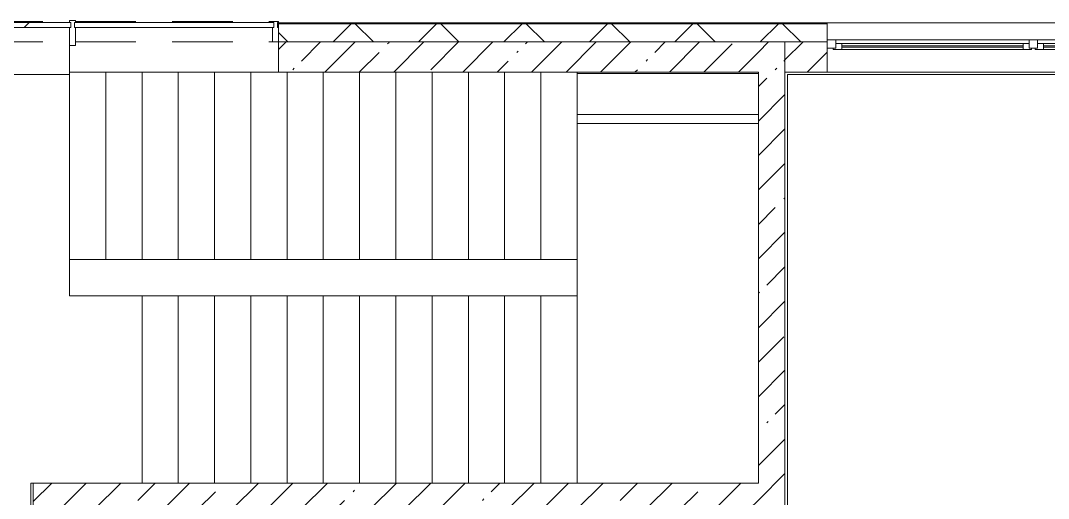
# Model space of a CAD drawing. Header units: millimetres. Extents: x -5426 to 189269, y -8553 to 29000.
# Drawn here: x 156734 to 165239, y 17623 to 21577 of the extents above; entities that cross this region are included whole.
import ezdxf

# ---------------------------------------------------------------- set-up
doc = ezdxf.new("R2010")
doc.units = ezdxf.units.MM
doc.linetypes.add('200_ШТРИХ__ш1_п0_6_', pattern=[800, 500, -300])
for name, color, linetype, lineweight in [('A-DETL-MBND-1', 7, '200_ШТРИХ__ш1_п0_6_', 9), ('A-GLAZ-2', 7, 'Continuous', 5), ('A-GLAZ-CWMG-2', 7, 'Continuous', 5), ('A-WALL', 7, 'Continuous', 9), ('A-WALL-5', 7, 'Continuous', 5), ('I-WALL-20', 7, 'Continuous', 5), ('S-STRS-2', 7, 'Continuous', 5)]:
    doc.layers.add(name, color=color, linetype=linetype, lineweight=lineweight)
doc.layers.add('A-FLOR-2', color=7, linetype='Continuous', lineweight=5, true_color=0xaaaaaa)
pattern_1 = [(45, (62258.82, 0), (-285.1231, 285.1231), []), (45, (62543.95, 0), (-285.1231, 285.1231), [504.031, -100.806, 16.764, -84.042])]

# ---------------------------------------------------------------- blocks, each defined once
blk = doc.blocks.new('120_Окно_СКБ_2Ст_Фрамуга сверху - 120_Окно_СКБ_2Ст_2300х2500_h_ ДОО-19727959-3_4_1_птичка')
at = {"layer": 'A-GLAZ-2'}
for p, q in [((-1150, -127), (-1150, -57)), ((-1150, -57), (-1080, -57)), ((1150, -57), (-1150, -57)), ((-1080, -57), (-1080, -127)), ((-1080, -57), (1080, -57)), ((520, -127), (520, -57)), ((520, -57), (590, -57)), ((590, -57), (590, -127)), ((1080, -127), (1080, -57)), ((1080, -57), (1150, -57)), ((1150, -57), (1150, -127)), ((-1080, -127), (-1150, -127)), ((-1150, -127), (-1100, -127)), ((-1080, -127), (-1100, -127)), ((-1100, -127), (-1100, -137)), ((-1100, -137), (540, -137)), ((540, -137), (-1100, -137)), ((520, -87), (-1080, -87)), ((-1080, -87), (-1080, -127)), ((-1030, -137), (-1030, -87)), ((-1030, -107), (470, -107)), ((470, -117), (-1030, -117)), ((470, -137), (470, -87)), ((520, -127), (520, -87)), ((590, -127), (520, -127)), ((540, -127), (520, -127)), ((540, -127), (570, -127)), ((540, -127), (570, -127)), ((540, -137), (540, -127)), ((590, -127), (570, -127)), ((570, -127), (570, -137)), ((570, -137), (1100, -137)), ((1100, -137), (570, -137)), ((1080, -87), (590, -87)), ((590, -87), (590, -127)), ((640, -137), (640, -87)), ((640, -107), (1030, -107)), ((1030, -117), (640, -117)), ((1030, -137), (1030, -87)), ((1080, -127), (1080, -87)), ((1150, -127), (1080, -127)), ((1100, -127), (1080, -127)), ((1100, -127), (1150, -127)), ((1100, -137), (1100, -127))]:
    blk.add_line(p, q, dxfattribs=at)
blk = doc.blocks.new('PNS_Панель прямоугольная - Нр_Стекло - 40мм-22855911-3_4_1_птичка')
at = {"layer": 'A-GLAZ-2'}
h = blk.add_hatch(dxfattribs=at)
h.set_pattern_fill('FP_128', color=256, style=0, pattern_type=2)
h.set_pattern_definition([(45, (-94620, -21060), (-1414.214, 1414.214), [1000, -3000]), (45, (-95620, -21560), (-1414.214, 1414.214), [3000, -1000]), (45, (-93620, -22060), (-1414.214, 1414.214), [1000, -3000])])
h.paths.add_polyline_path([(760, -40), (770, -40), (770, 0), (-770, 0), (-770, -40), (37.1, -40)])
for p, q in [((-770, 0), (770, 0)), ((760, 0), (-770, 0)), ((-760, -40), (760, -40))]:
    blk.add_line(p, q, dxfattribs=at)
blk = doc.blocks.new('Прямоугольный импост - Импост структурный с накладкой - 170мм-22855901-3_4_1_птичка')
at = {"layer": 'A-DETL-MBND-1'}
for p, q in [((93360, 21560), (93360, 21570)), ((93360, 21570), (94880, 21570)), ((93360, 21400), (94880, 21400))]:
    blk.add_line(p, q, dxfattribs=at)
blk = doc.blocks.new('Прямоугольный импост - Импост структурный с накладкой - 170мм-22854936-3_4_1_птичка')
at = {"layer": 'A-GLAZ-CWMG-2'}
for p, q in [((-50, 40), (-50, 160)), ((-50, 160), (0, 160)), ((0, 160), (0, 40)), ((-40, 40), (-50, 40)), ((-50, -10), (-50, 0)), ((-50, 0), (-40, 0)), ((-40, 0), (-40, 40)), ((-10, 40), (-10, 0)), ((0, 40), (-10, 40)), ((-10, 0), (0, 0)), ((0, 0), (0, -10)), ((0, -10), (-50, -10))]:
    blk.add_line(p, q, dxfattribs=at)
blk = doc.blocks.new('PNS_Панель прямоугольная1 - Нр_Стекло - 40мм-23689159-3_4_1_птичка')
at = {"layer": 'A-GLAZ-2'}
for p, q in [((-825, 0), (825, 0)), ((825, 0), (-815, 0)), ((-815, -40), (815, -40))]:
    blk.add_line(p, q, dxfattribs=at)
blk = doc.blocks.new('Прямоугольный импост - Импост структурный с накладкой - 170мм-23689141-3_4_1_птичка')
at = {"layer": 'A-DETL-MBND-1'}
for p, q in [((94930, 21570), (96560, 21570)), ((96560, 21570), (96560, 21560)), ((94930, 21400), (96560, 21400))]:
    blk.add_line(p, q, dxfattribs=at)
blk = doc.blocks.new('Прямоугольный импост - Импост структурный с накладкой - 190мм-22854925-3_4_1_птичка')
at = {"layer": 'A-GLAZ-CWMG-2'}
for p, q in [((-25, 40), (-25, 190)), ((-25, 190), (25, 190)), ((25, 190), (25, 40)), ((-15, 40), (-25, 40)), ((-25, -17), (-25, 0)), ((-25, 0), (-15, 0)), ((-15, 0), (-15, 40)), ((15, 40), (15, 0)), ((25, 40), (15, 40)), ((15, 0), (25, 0)), ((25, 0), (25, -17)), ((25, -17), (-25, -17))]:
    blk.add_line(p, q, dxfattribs=at)
blk = doc.blocks.new('Зашивка приборов отопления40 - Зашивка приборов отопления-33325598-3_4_1_птичка')
at = {"layer": 'A-WALL-5'}
for p, q in [((126595, 120), (125095, 120)), ((126595, 45), (126595, 120)), ((126595, 45), (125095, 45)), ((125095, 45), (126595, 45)), ((126595, -295), (126595, 45)), ((125095, -295), (126595, -295))]:
    blk.add_line(p, q, dxfattribs=at)

msp = doc.modelspace()

# ---------------------------------------------------------------- hatches: boundary and pattern name
at = {"layer": 'A-WALL-5'}
h = msp.add_hatch(dxfattribs=at)
h.set_pattern_fill('FP_70', color=256, style=0, pattern_type=2)
h.set_pattern_definition([(45, (62258.8, 0), (-353.5534, 353.5534), []), (135, (62258.8, 0), (-353.5534, -353.5534), [])])
h.paths.add_polyline_path([(187488.8, 21400), (187488.8, 21550), (182409, 21550), (182409, 21400), (187338.8, 21400)])
h.paths.add_polyline_path([(181509, 21400), (181509, 21550), (180159.3, 21550), (180159.3, 21400), (180653.2, 21400)])
h.paths.add_polyline_path([(169109.3, 21400), (169109.3, 21550), (167809, 21550), (167809, 21400), (168534.5, 21400)])
h.paths.add_polyline_path([(170009.3, 21400), (171309.3, 21400), (171309.3, 21550), (170009.3, 21550)])
h.paths.add_polyline_path([(155568.8, 21400), (155568.8, 21550), (155548.8, 21550), (155548.8, 21400)])
h.paths.add_polyline_path([(172209.3, 21400), (173508.8, 21400), (173508.8, 21550), (172209.3, 21550)])
h.paths.add_polyline_path([(178788.8, 21400), (179259.3, 21400), (179259.3, 21550), (178389.3, 21550), (178389.3, 21400)])
h.paths.add_polyline_path([(175808.8, 21400), (176959.3, 21400), (176959.3, 21550), (175808.8, 21550)])
h.paths.add_polyline_path([(160144.7, 21400), (163408.8, 21400), (163408.8, 21550), (158868.8, 21550), (158868.8, 21400)])
h.paths.add_polyline_path([(165737.9, 21400), (166909, 21400), (166909, 21550), (165708.8, 21550), (165708.8, 21400)])
at = {"layer": 'I-WALL-20'}
h = msp.add_hatch(dxfattribs=at)
h.set_pattern_fill('FP_66', color=256, style=0, pattern_type=2)
h.set_pattern_definition(pattern_1)
h.paths.add_polyline_path([(160144.7, 21150), (162838.8, 21150), (162838.8, 21400), (158868.8, 21400), (158868.8, 21150)])
h.paths.add_polyline_path([(155288.8, 21150), (155568.8, 21150), (155568.8, 21400), (155288.8, 21400)])
h = msp.add_hatch(dxfattribs=at)
h.set_pattern_fill('FP_66', color=256, style=0, pattern_type=2)
h.set_pattern_definition(pattern_1)
h.paths.add_polyline_path([(162838.8, 17530), (163058.8, 17530), (163058.8, 21400), (162838.8, 21400), (162838.8, 17750)])
h = msp.add_hatch(dxfattribs=at)
h.set_pattern_fill('FP_66', color=256, style=0, pattern_type=2)
h.set_pattern_definition(pattern_1)
h.paths.add_polyline_path([(173308.8, 21150), (173508.8, 21150), (173508.8, 21400), (173308.8, 21400), (173308.8, 21275)])
h.paths.add_polyline_path([(183298.8, 21150), (183298.8, 21400), (183108.8, 21400), (183108.8, 21150)])
h.paths.add_polyline_path([(172608.8, 21150), (172608.8, 21400), (172209.3, 21400), (172209.3, 21150)])
h.paths.add_polyline_path([(175808.8, 21150), (176959.3, 21150), (176959.3, 21400), (175808.8, 21400)])
h.paths.add_polyline_path([(180653.2, 21150), (181509, 21150), (181509, 21400), (180159.3, 21400), (180159.3, 21150)])
h.paths.add_polyline_path([(171309.3, 21150), (171309.3, 21400), (170009.3, 21400), (170009.3, 21150)])
h.paths.add_polyline_path([(179259.3, 21150), (179259.3, 21400), (178389.3, 21400), (178389.3, 21150), (178788.8, 21150)])
h.paths.add_polyline_path([(168308.8, 21150), (169109.3, 21150), (169109.3, 21400), (168308.8, 21400), (168308.8, 21246.1)])
h.paths.add_polyline_path([(165737.9, 21150), (166909, 21150), (166909, 21400), (165708.8, 21400), (165708.8, 21150)])
h.paths.add_polyline_path([(163058.8, 21150), (163408.8, 21150), (163408.8, 21400), (163058.8, 21400)])
h = msp.add_hatch(dxfattribs=at)
h.set_pattern_fill('FP_66', color=256, style=0, pattern_type=2)
h.set_pattern_definition(pattern_1)
h.paths.add_polyline_path([(157058.8, 13620), (157058.8, 17750), (156838.8, 17750), (156838.8, 13620)])
h = msp.add_hatch(dxfattribs=at)
h.set_pattern_fill('FP_66', color=256, style=0, pattern_type=2)
h.set_pattern_definition(pattern_1)
h.paths.add_polyline_path([(162838.8, 17530), (162838.8, 17750), (157058.8, 17750), (157058.8, 17530), (160144.7, 17530)])

# ---------------------------------------------------------------- linework, layer by layer
at = {"layer": 'A-FLOR-2'}
for p, q in [((157138.8, 19300), (157138.8, 21370)), ((157138.8, 21130), (155308.8, 21130)), ((167788.8, 21130), (163078.8, 21130)), ((163078.8, 21130), (163078.8, 13920)), ((157738.8, 19300), (157138.8, 19300)), ((157738.8, 17750), (157738.8, 19300)), ((156817.8, 13620), (156817.8, 17750)), ((156817.8, 17750), (156838.8, 17750))]:
    msp.add_line(p, q, dxfattribs=at)
at = {"layer": 'A-WALL'}
for p, q in [((163408.8, 21553), (158868.8, 21553)), ((163408.8, 21550), (158868.8, 21550)), ((158868.8, 21400), (162838.8, 21400)), ((163408.8, 21400), (163058.8, 21400))]:
    msp.add_line(p, q, dxfattribs=at)
at = {"layer": 'A-WALL-5'}
for p, q in [((167809, 21558), (158868.8, 21558)), ((158868.8, 21558), (158868.8, 21400)), ((163408.8, 21400), (163408.8, 21558)), ((162838.8, 21400), (163058.8, 21400))]:
    msp.add_line(p, q, dxfattribs=at)
at = {"layer": 'I-WALL-20'}
for p, q in [((158868.8, 21400), (158868.8, 21150)), ((163058.8, 13900), (163058.8, 21400)), ((163408.8, 21150), (163408.8, 21400)), ((158868.8, 21150), (162838.8, 21150)), ((162838.8, 21150), (162838.8, 17750)), ((167808.8, 21150), (163058.8, 21150)), ((156838.8, 17750), (156838.8, 13620)), ((162838.8, 17750), (156838.8, 17750))]:
    msp.add_line(p, q, dxfattribs=at)
at = {"layer": 'S-STRS-2'}
for p, q in [((157138.8, 19600), (157138.8, 21150)), ((157438.8, 21150), (157138.8, 21150)), ((157738.8, 21150), (157438.8, 21150)), ((157438.8, 19600), (157438.8, 21150)), ((157438.8, 19600), (157438.8, 21150)), ((158038.8, 21150), (157738.8, 21150)), ((157738.8, 19600), (157738.8, 21150)), ((157738.8, 19600), (157738.8, 21150)), ((158338.8, 21150), (158038.8, 21150)), ((158038.8, 19600), (158038.8, 21150)), ((158038.8, 19600), (158038.8, 21150)), ((158638.8, 21150), (158338.8, 21150)), ((158338.8, 19600), (158338.8, 21150)), ((158338.8, 19600), (158338.8, 21150)), ((158868.8, 21150), (158638.8, 21150)), ((158638.8, 19600), (158638.8, 21150)), ((158638.8, 19600), (158638.8, 21150)), ((158938.8, 19600), (158938.8, 21150)), ((158938.8, 19600), (158938.8, 21150)), ((159238.8, 19600), (159238.8, 21150)), ((159238.8, 19600), (159238.8, 21150)), ((159538.8, 19600), (159538.8, 21150)), ((159538.8, 19600), (159538.8, 21150)), ((159838.8, 19600), (159838.8, 21150)), ((159838.8, 19600), (159838.8, 21150)), ((160138.8, 19600), (160138.8, 21150)), ((160138.8, 19600), (160138.8, 21150)), ((160438.8, 19600), (160438.8, 21150)), ((160438.8, 19600), (160438.8, 21150)), ((160738.8, 19600), (160738.8, 21150)), ((160738.8, 19600), (160738.8, 21150)), ((161038.8, 19600), (161038.8, 21150)), ((161038.8, 19600), (161038.8, 21150)), ((161338.8, 21140), (161338.8, 21150)), ((161338.8, 21140), (161338.8, 21150)), ((161338.8, 19600), (161338.8, 20725)), ((161338.8, 19600), (161338.8, 20725)), ((157438.8, 19600), (157138.8, 19600)), ((157738.8, 19600), (157438.8, 19600)), ((158038.8, 19600), (157738.8, 19600)), ((158338.8, 19600), (158038.8, 19600)), ((158638.8, 19600), (158338.8, 19600)), ((158938.8, 19600), (158638.8, 19600)), ((159238.8, 19600), (158938.8, 19600)), ((159538.8, 19600), (159238.8, 19600)), ((159838.8, 19600), (159538.8, 19600)), ((160138.8, 19600), (159838.8, 19600)), ((160438.8, 19600), (160138.8, 19600)), ((160738.8, 19600), (160438.8, 19600)), ((161038.8, 19600), (160738.8, 19600)), ((161338.8, 19600), (161038.8, 19600)), ((161338.8, 19600), (161338.8, 19300)), ((157738.8, 19300), (158038.8, 19300)), ((158038.8, 19300), (158338.8, 19300)), ((158038.8, 19300), (158038.8, 17750)), ((158038.8, 19300), (158038.8, 17750)), ((158338.8, 19300), (158638.8, 19300)), ((158338.8, 19300), (158338.8, 17750)), ((158338.8, 19300), (158338.8, 17750)), ((158638.8, 19300), (158938.8, 19300)), ((158638.8, 19300), (158638.8, 17750)), ((158638.8, 19300), (158638.8, 17750)), ((158938.8, 19300), (159238.8, 19300)), ((158938.8, 19300), (158938.8, 17750)), ((158938.8, 19300), (158938.8, 17750)), ((159238.8, 19300), (159538.8, 19300)), ((159238.8, 19300), (159238.8, 17750)), ((159238.8, 19300), (159238.8, 17750)), ((159538.8, 19300), (159838.8, 19300)), ((159538.8, 19300), (159538.8, 17750)), ((159538.8, 19300), (159538.8, 17750)), ((159838.8, 19300), (160138.8, 19300)), ((159838.8, 19300), (159838.8, 17750)), ((159838.8, 19300), (159838.8, 17750)), ((160138.8, 19300), (160438.8, 19300)), ((160138.8, 19300), (160138.8, 17750)), ((160138.8, 19300), (160138.8, 17750)), ((160438.8, 19300), (160738.8, 19300)), ((160438.8, 19300), (160438.8, 17750)), ((160438.8, 19300), (160438.8, 17750)), ((160738.8, 19300), (161038.8, 19300)), ((160738.8, 19300), (160738.8, 17750)), ((160738.8, 19300), (160738.8, 17750)), ((161038.8, 19300), (161338.8, 19300)), ((161038.8, 19300), (161038.8, 17750)), ((161038.8, 19300), (161038.8, 17750)), ((161338.8, 19300), (161338.8, 17750)), ((161338.8, 19300), (161338.8, 17750))]:
    msp.add_line(p, q, dxfattribs=at)

# ---------------------------------------------------------------- block references
at = {"layer": 'A-DETL-MBND-1'}
for name in ['Прямоугольный импост - Импост структурный с накладкой - 170мм-22855901-3_4_1_птичка', 'Прямоугольный импост - Импост структурный с накладкой - 170мм-23689141-3_4_1_птичка']:
    msp.add_blockref(name, (62258.8, 0), dxfattribs=at)
at = {"layer": 'A-GLAZ-2'}
for name, p in [('PNS_Панель прямоугольная - Нр_Стекло - 40мм-22855911-3_4_1_птичка', (156378.8, 21560)), ('PNS_Панель прямоугольная1 - Нр_Стекло - 40мм-23689159-3_4_1_птичка', (158003.8, 21560)), ('120_Окно_СКБ_2Ст_Фрамуга сверху - 120_Окно_СКБ_2Ст_2300х2500_h_ ДОО-19727959-3_4_1_птичка', (164558.8, 21475))]:
    msp.add_blockref(name, p, dxfattribs=at)
at = {"layer": 'A-GLAZ-CWMG-2', "extrusion": (0, 0, -1), "rotation": 180}
for name, p in [('Прямоугольный импост - Импост структурный с накладкой - 190мм-22854925-3_4_1_птичка', (-157163.8, 21560)), ('Прямоугольный импост - Импост структурный с накладкой - 170мм-22854936-3_4_1_птичка', (-158868.8, 21560))]:
    msp.add_blockref(name, p, dxfattribs=at)
at = {"layer": 'A-WALL-5', "rotation": 180}
msp.add_blockref('Зашивка приборов отопления40 - Зашивка приборов отопления-33325598-3_4_1_птичка', (287933.9, 20845), dxfattribs=at)

doc.saveas('drawing.dxf')
